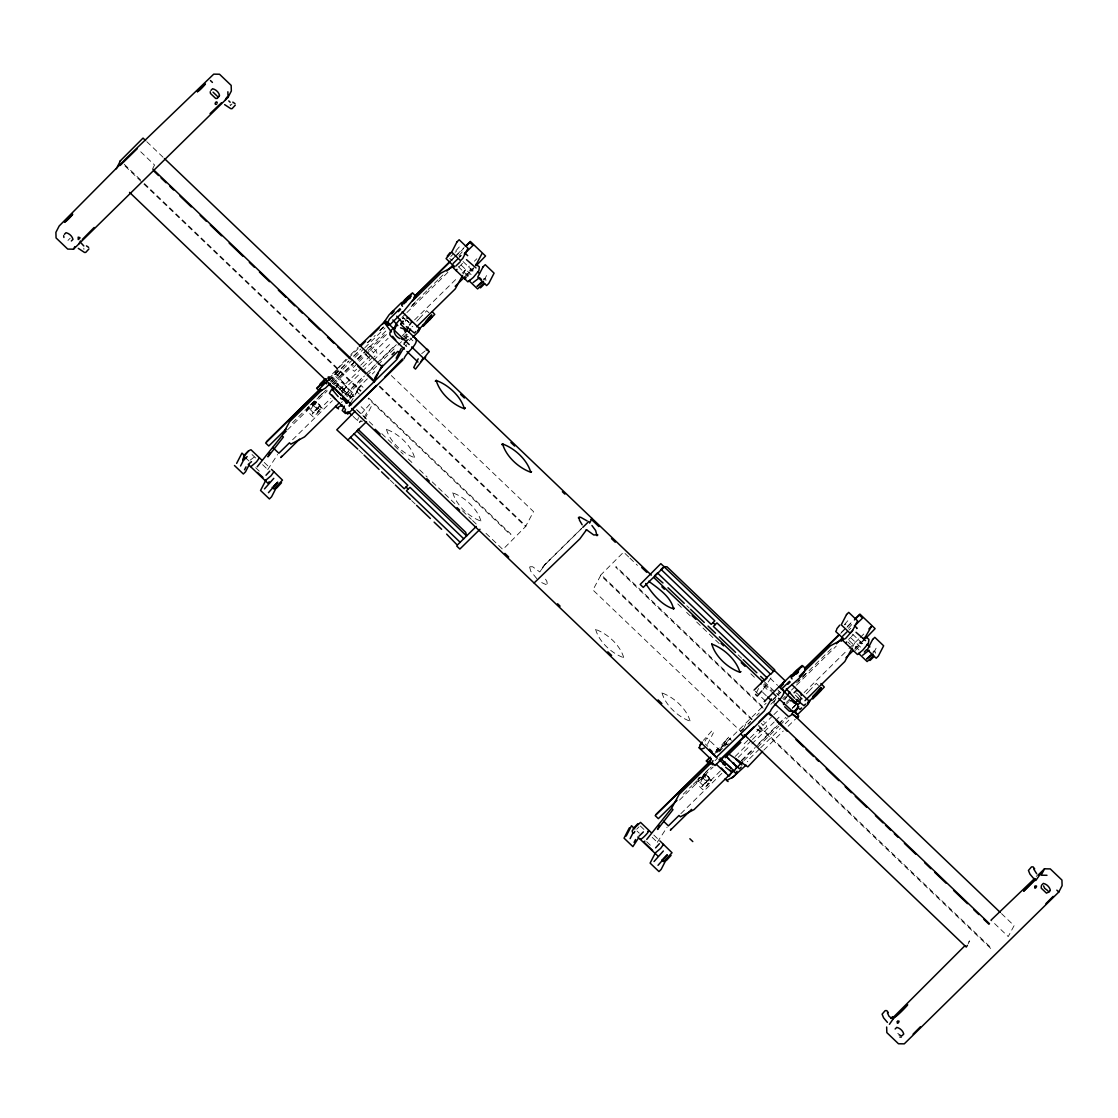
<?xml version="1.0" encoding="UTF-8"?>
<svg xmlns="http://www.w3.org/2000/svg" width="1118" height="1118" viewBox="0 0 1118 1118"><rect width="100%" height="100%" fill="white"/><g stroke="black" fill="none" stroke-linecap="round" stroke-linejoin="round"><path stroke-width="0.75" stroke-dasharray="5 3.75" d="M83.794 248.168L83.962 249.426M230.14 104.421L230.308 105.679L232.083 103.932M470.985 270.905L471.153 268.558L465.605 275.321L473.725 267.943M860.539 643.535L860.706 641.187L855.158 647.951L863.292 640.586M770.987 677.927L762.909 689.638M419.348 318.518L426.699 310.72L430.43 314.13M808.915 691.162L816.266 683.364L819.983 686.773M336.686 387.149L337.356 384.941L336.532 385.836M341.954 394.221L342.318 391.775M352.31 392.334L349.99 396.191L332.381 379.351L333.038 377.185L334.701 375.494L352.31 392.334L350.633 394.025M357.522 420.606L358.417 417.657M152.998 168.007L154.55 165.017L138.59 149.742M306.416 410.432L307.939 407.469L313.962 401.544L315.751 403.263L314.871 404.995L313.068 403.277L315.388 401.628L322.305 408.252L313.333 417.056L306.416 410.432L315.388 401.628M320.447 395.576L314.284 401.641L316.548 402.089L315.36 404.381L318.7 407.581L313.278 412.612L309.868 409.202L316.548 402.089L319.888 405.275L320.964 408.028L330.83 398.329M318.7 407.581L319.888 405.275L316.548 402.089M340.235 371.903L338.488 375.271L331.403 382.244M350.591 402.732L359.227 387.918L361.352 385.724L364.272 388.519M358.263 389.134L356.516 392.516L349.627 399.28M364.915 418.775L371.595 405.834M405.82 339.495L407.567 336.113L409.244 337.706L403.095 343.757M463.173 274.05L465.116 270.263M484.248 279.989L488.007 272.708M379.24 386.66L525.544 526.606L533.538 511.625L391.188 375.452M379.771 386.143L526.061 526.089L502.862 549.483L483.94 531.385M536.78 578.621L530.743 571.228L529.373 565.987L528.576 566.77L532.671 566.756L539.826 571.969L544.382 565.037L581.765 528.213M581.542 528.632L544.634 564.967L539.826 571.969M707.456 744.281L713.396 732.779M704.633 774.033L706.101 774.718L704.913 777.024L708.253 780.224L701.755 786.737L708.658 779.092L710.447 780.811L709.553 782.544L707.764 780.825M720.146 750.01L726.63 739.361L728.74 737.167L730.697 739.026M708.253 780.224L709.441 777.918L706.101 774.718L699.435 781.845L702.845 785.255L704.913 783.508M756.285 692.95L759.248 687.193M744.35 727.385L745.692 724.254M777.359 694.893L779.106 691.511M773.628 703.138L776.605 697.366M794.437 707.009L795.974 704.005M852.727 646.693L854.683 642.906M873.801 652.632L877.56 645.352M968.16 943.858L969.711 940.867L967.308 943.299M334.492 384.173L336.546 382.957L339.285 384.48L344.148 389.357L345.518 392.711M405.541 337.063L407.218 334.408M784.808 699.854L786.485 697.199M792.173 708.924L793.794 706.352M805.84 673.609L800.446 679.646M267.719 469.672L277.627 454.467M657.272 842.301L667.18 827.096M328.273 379.799L329.698 377.786L328.175 376.319M402.983 318.574L403.584 317.4M405.596 321.369L406.155 320.293M483.339 279.891C483.717 276.202 487.769 280.073 485.086 281.554M715.758 751.422C718.832 746.293 716.331 753.574 713.969 754.524M716.303 750.961C716.918 746.419 721.11 750.43 717.84 752.428M872.906 652.521C873.284 648.845 877.323 652.716 874.639 654.184M542.412 567.692L543.222 566.588M728.377 743.708L727.58 744.812L725.834 743.149L729.719 738.719L731.451 740.382M465.843 277.795L473.333 269.731M855.396 650.438L861.992 643.241M350.493 397.84L361.352 385.724M715.939 751.589L728.74 737.167M369.862 404.171L361.603 413.45M711.649 731.116L703.404 740.395M699.267 777.248C696.346 780.727 699.505 778.883 700.818 776.591M697.506 780.112L699.589 777.709M455.976 250.684L460.099 246.016M458.911 255.645L464.068 249.817M844.495 624.487L849.666 618.659M848.464 628.288L853.621 622.446M414.638 303.118L410.879 307.017M459.037 266.867L464.501 261.277M848.59 639.51L850.421 637.539M450.806 256.511L453.097 254.135M310.175 405.065L312.788 402.648M636.715 829.207L639.007 826.831M544.62 564.967L546.297 563.262M334.939 385.948L337.426 384.201L353.498 399.392M334.841 388.617L342.401 381.42L346.971 386.241L342.22 391.034M341.353 402.592L342.332 401.6M353.12 416.399L359.269 422.269L361.142 420.382M364.286 417.21L367.053 412.36L359.661 405.289M67.946 240.454L70.196 238.19M345.993 359.255L334.631 371.623L353.749 396.611L354.532 395.842M350.856 354.476L358.151 347.307M326.344 379.868L347.167 359.409M348.397 358.207L359.409 347.391M328.692 378.653L337.874 369.639M328.245 380.441L338.572 370.296M328.636 380.637L348.536 361.1M353.498 356.223L360.96 348.9M367.179 342.793L372.14 337.902M379.603 330.579L384.578 325.701M451.7 259.767L455.431 256.106M456.675 254.876L464.124 247.553M329.139 380.623L349.068 361.058M354.043 356.153L360.276 350.046M367.738 342.709L375.215 335.372M380.19 330.467L383.935 326.805M451.169 260.76L453.656 258.314M454.9 257.084L463.621 248.517M330.495 381.517L353.777 358.599M355.007 357.397L363.937 348.662M364.845 347.726L385.011 327.979M367.375 348.411L370.351 346.119L375.969 350.633L377.213 353.847L374.139 356.88M292.441 422.772L317.344 398.315M318.588 397.086L323.577 392.194M332.298 383.628L387.08 329.81M411.983 305.354L415.714 301.678M416.958 300.462L426.922 290.68M428.166 289.45L438.13 279.668M439.374 278.438L444.363 273.547M321.677 394.374L326.61 389.525M332.773 383.474L364.845 351.974M287.466 429.885L327.281 390.783M333.499 384.676L353.4 365.125M358.375 360.234L367.081 351.681M368.325 350.451L386.996 332.13M401.921 317.456L405.652 313.795M406.896 312.579L447.955 272.247M369.136 351.527L351.737 369.122L354.476 371.33L359.451 366.438M370.379 350.311L386.576 334.394M360.695 365.209L371.917 354.196M373.16 352.967L388.114 338.279M339.453 389.861L361.659 368.046M362.889 366.844L371.525 358.361M292.567 439.793L332.409 400.649M342.374 390.867L361.058 372.518M362.302 371.288L372.252 361.505M373.51 360.289L392.18 341.94M414.596 319.916L458.17 277.11M462.139 273.197L469.378 266.098M474.367 261.207L476.855 258.761M416.734 321.243L419.026 318.993M345.588 393.941L364.272 375.592M365.516 374.376L375.48 364.594M376.724 363.364L395.395 345.015M404.115 336.462L406.603 334.002M466.374 275.294L473.85 267.957M344.903 395.241L364.496 375.983M369.387 371.176L375.522 365.167M380.413 360.345L396.331 344.707M346.901 395.325L365.586 376.976M366.83 375.746L376.794 365.963M378.052 364.734L396.722 346.384M397.98 345.169L401.711 341.493M402.955 340.263L407.944 335.372M357.564 388.477L367.403 378.806M372.322 373.971L374.796 371.553M405.107 342.737L409.943 337.999L412.863 340.794M409.342 340.627L411.634 338.377M714.681 753.7L766.123 703.18M717.099 752.414L727.427 742.268L728.125 742.939L724.688 746.321M718.944 751.953L723.542 747.439M740.577 731.298L743.065 728.866M748.04 723.975L750.513 721.529M756.732 715.422L759.22 712.991M772.887 699.561L780.35 692.531L777.345 689.429M841.253 632.397L846.228 627.519M847.472 626.304L852.447 621.412M740.913 731.088L743.274 728.768M747.998 724.129L750.36 721.795M741.122 731.242L743.61 728.796M772.245 700.665L780.965 692.098M840.736 633.389L851.944 622.391M770.847 704.256L776.549 698.61M715.045 760.687L717.407 758.367M683.252 794.185L691.972 785.619M693.216 784.403L700.679 777.066M705.668 772.175L710.643 767.283M796.561 682.888L832.672 647.406M703.837 774.271L711.244 767.004M704.941 774.257L695.969 783.075L702.901 789.699L711.859 780.881L704.941 774.257L702.635 775.92L704.424 777.625L705.318 775.906L703.529 774.187M679.506 800.083L713.102 767.088M782.768 698.652L785.255 696.207M791.474 690.099L795.219 686.438M796.463 685.208L836.264 646.106M783.62 699.686L788.595 694.795M772.692 715.813L744.029 743.973L742.352 743.19M773.935 714.598L778.925 709.692M786.401 702.356L790.133 698.68M720.383 770.973L710.517 780.657L709.441 777.918L706.101 774.718M735.183 756.439L751.212 740.689M752.442 739.473L761.078 731.004A4.64 1.425 45.5 0 0 758.423 726.476M680.876 813.652L721.976 773.279M738.16 757.389L750.611 745.147M751.855 743.931L774.271 721.921M775.515 720.691L781.748 714.57M804.149 692.559L847.737 649.754M848.981 648.524L858.945 638.741M860.189 637.512L866.408 631.404M799.412 700.637L801.704 698.373M806.288 693.873L808.58 691.623M741.374 760.464L753.825 748.235M758.815 743.344L777.485 724.995M778.729 723.765L784.962 717.658M854.683 649.153L862.16 641.816M741.807 760.659L755.279 747.425M756.509 746.223L777.317 725.764M778.547 724.562L785.898 717.351M743.945 760.617L756.397 748.389M757.641 747.159L778.813 726.365M780.057 725.135L787.533 717.798M759.429 749.018L747.117 761.106L747.816 761.777M760.659 747.816L780.35 728.475M785.269 723.639L790.188 718.804M763.832 750.136L783.271 731.018M788.134 726.253L795.429 719.084M1036.232 876.428L1038.021 874.681M459.456 257.378L461.273 255.617M849.023 630.007L850.84 628.246M851.343 636.547L853.146 634.8M402.201 335.805L404.436 333.667M786.513 703.949L788.749 701.811M792.648 707.68L794.884 705.542M403.682 344.344L405.177 342.947M405.415 346.007L406.91 344.61M459.219 256.861L461.049 255.295M325.562 390.741L326.372 390.028M424.952 351.066L421.682 353.637M799.636 680.373L798.406 681.114M250.306 460.057L254.163 457.094M455.138 252.263L456.382 251.368M402.648 318.155L403.374 317.624L405.233 319.399M405.568 320.628L406.365 320.069L409.579 323.144M412.011 326.791L412.794 326.218M346.873 396.694L348.55 395.493L350.074 396.96L348.411 398.162M844.705 624.892L845.949 624.012M801.564 699.421L802.361 698.862L795.918 692.699M410.921 338.153L410.026 338.293M359.269 422.269L362.553 421.109M340.333 386.73L345.35 391.524M402.396 318.281L405.261 319.105M898.76 1035.002L901.765 1036.288M541.699 582.59L545.808 584.49L548.016 583.834L547.233 584.602L546.94 581.556L544.228 576.93M794.619 705.961L794.968 705.416M373.426 352.394L371.707 350.745M369.429 358.375L364.412 352.715M762.993 725.037L761.274 723.388M756.942 729.355L760.715 731.801L766.78 726.476L763.678 721.208M337.231 386.549L340.361 389.385M406.519 319.944L408.909 322.222M463.048 261.542L474.116 272.121M852.615 634.186L863.669 644.765M461.189 265.134L472.173 275.629M850.756 637.763L860.525 647.098M449.716 258.468L452.175 260.829M458.31 266.699L469.378 277.278M849.107 640.516L858.945 649.921M847.891 642.053L850.309 644.373M795.345 695.116L800.264 699.812M797.833 697.87L800.348 700.273M770.19 678.249L777.583 685.334M686.759 605.704L689.261 608.094M738.09 654.813L741.849 658.404M403.472 336.015L405.932 338.377M764.209 681.603L775.291 692.224M776.535 693.398L778.994 695.759M764.67 683.573L772.231 690.798M763.734 684.23L771.476 691.637M628.651 556.946L623.606 552.124L600.534 575.239L751.701 719.824M629.909 558.148L637.47 565.373M677.774 603.93L681.547 607.549M686.592 612.371L690.365 615.976M696.668 622.013L701.713 626.835M702.97 628.036L719.349 643.702M750.835 673.819L757.138 679.842M763.426 685.865L769.729 691.902M1001.504 913.602L1014.11 925.662L1008.212 936.591L991.023 920.156M403.891 343.925L406.812 346.72M762.672 692.28L766.347 695.815M755.251 691.245L764.894 700.469M762.434 706.534L616.144 566.588L615.613 567.106L763.175 708.253M752.232 719.307L601.065 574.722L592.931 589.983L740.493 731.13M758.521 725.344L991.568 948.26L991.037 948.777L759.262 727.063M146.807 141.693L163.186 157.358M124.266 164.29L143.174 182.374M144.432 183.576L361.086 390.825M368.647 398.05L510.996 534.222L510.465 534.739L368.129 398.567M125.006 166.009L142.643 182.891M143.901 184.093L360.569 391.342M356.46 391.356L359.395 394.151M723.863 742.785L725.82 744.658M720.397 750.877L706.842 737.908L704.074 742.757L707.75 746.279M330.551 379.687L348.159 396.527M340.864 390.461L343.198 392.684M356.558 409.537L375.48 427.635M381.783 433.658L393.131 444.517M394.402 445.733L403.221 454.174M408.266 458.995L414.568 465.032M419.613 469.853L427.188 477.093M432.233 481.914L454.928 503.631M462.503 510.87L471.335 519.325M472.593 520.527L478.895 526.55M356.935 410.04L365.362 418.104M312.425 404.52L319.357 411.144M701.992 777.164L708.91 783.788M359.004 450.274L362.763 453.866M390.308 480.209L394.067 483.801M411.592 500.571L415.351 504.162M264.253 462.447L270.318 468.246M653.82 835.076L658.656 839.716M252.025 454.537L255.701 458.059M262.618 464.669L268.138 469.951M640.348 825.992L644.038 829.528M652.171 837.312L657.691 842.595M637.036 831.037L639.258 833.162M246.044 458.198L249.021 461.049M255.673 467.715L260.801 472.634M646.679 841.742L651.85 846.689M797.33 693.635L799.426 696.151M341.311 390.448L341.815 391.034M800.153 697.45L800.726 700.301M327.937 377.507L327.448 377.032M902.1 1035.645A9.126 8.637 27.3 0 1 896.51 1031.886M369.261 357.914A4.64 1.425 45.5 0 1 364.943 353.064M761.078 731.004A4.64 1.425 45.5 0 1 757.054 729.132M386.437 429.27C389.833 441.722 402.522 453.363 414.582 457.625L415.393 456.969L414.582 457.625C411.117 445.271 398.497 433.63 386.465 429.396L385.654 430.053L386.437 429.27M452.832 492.772C456.214 505.224 468.903 516.851 480.964 521.128L481.774 520.471L480.978 521.24C477.596 508.788 464.906 497.161 452.846 492.898L452.035 493.555L452.832 492.772M595.615 629.364C598.996 641.802 611.686 653.443 623.746 657.705L624.557 657.049L623.774 657.817C620.378 645.379 607.689 633.738 595.642 629.476L594.818 630.133L595.642 629.476M661.996 692.853C665.392 705.304 678.081 716.945 690.127 721.208L690.938 720.551L690.127 721.208C686.676 708.854 674.056 697.213 662.024 692.978L661.199 693.635L661.996 692.853M313.068 412.388L312.188 414.093L318.211 408.196L320 409.901L320.894 408.168L319.091 406.463L313.068 412.388M314.172 404.982C304.837 412.989 324.052 411.815 314.172 404.982M318.714 410.46L317.26 412.947L318.714 410.46M703.739 777.611C694.39 785.633 713.619 784.459 703.739 777.611M708.281 783.103L706.814 785.577L708.281 783.103"/><path stroke-width="1.5" d="M86.463 245.876L88.657 247.399M232.81 102.129L235.004 103.653M405.568 332.591L403.864 328.916L400.551 327.798M801.326 695.452L800.781 693.132L798.266 690.728L796.309 690.644L794.073 692.783M887.426 1012.852L888.964 1016.178L891.675 1018.428M1033.759 869.105L1036.665 873.745M711.761 643.968C715.157 656.406 727.846 668.047 739.906 672.309L740.717 671.652L739.906 672.309C736.441 659.955 723.821 648.314 711.789 644.08M355.175 411.186L336.784 429.829L357.76 449.073M333.723 386.688L333.038 390.434L338.181 396.597M73.508 249.188L228.044 97.378L231.342 90.991L231.174 85.387L219.519 74.235L213.734 74.151L126.53 158.043L59.198 225.962L55.9 232.348L56.068 237.938L67.723 249.09L73.508 249.188L74.822 246.631M79.364 238.931L79.811 238.064M119.961 161.202L143.034 138.087L145.55 140.491M116.3 168.818L120.492 160.685M78.945 243.836L80.454 240.929M225.291 100.089L226.8 97.168M236.639 463.383L241.949 453.111L244.157 455.222M240.552 465.982L244.311 458.715M244.521 469.784L246.016 466.877M249.286 464.515L245.499 471.852L243.333 473.99L234.473 465.521M270.025 452.818L267.943 456.843L283.413 437.026L282.016 435.699L257.182 466.793M265.86 480.181L260.55 490.467L269.41 498.935L271.576 496.797L276.873 486.526M326.959 380.903L325.799 383.153L326.498 383.823M344.386 406.086L342.22 410.516L345.42 413.478L347.418 412.221M350.507 402.899L349.123 406.1L396.82 359.549L404.045 347.46M374.586 378.345L381.182 367.696L397.784 351.443L399.825 352.31M373.594 382.314L378.401 373.007M380.008 369.904L382.412 365.251M396.177 358.235L401.25 348.397M418.984 328.692L417.825 330.942L431.786 314.955L426.084 321.159M404.031 358.724C406.03 351.891 422.981 341.759 413.394 336.63M418.202 358.808L413.744 367.445L415.477 369.108L429.172 351.527L400.817 324.402M428.893 351.793L427.453 349.319L426.196 350.004M481.83 253.87L475.765 265.469M591.939 525.516L595.628 530.477L596.998 535.718L597.795 534.935L593.7 534.949L586.545 529.736L579.865 538.862L534.18 582.897M629.336 827.879L624.04 838.151L632.886 846.619L638.085 838.626M626.206 836.026L631.502 825.741L634.828 828.927M630.105 838.626L633.109 832.798M634.074 842.413L635.583 839.506M659.592 825.447L657.51 829.472L672.966 809.656L671.569 808.328L646.735 839.422M655.414 852.824L650.117 863.096L658.963 871.565L661.129 869.441L666.44 859.155M709.846 761.274L711.132 758.773M760.729 684.314L762.21 681.449M764.894 700.469L764.279 701.657L785.046 680.68L774.201 670.311M771.448 698.904L764.223 710.992L716.414 757.221M797.134 708.742L795.387 712.124L797.749 714.388L808.076 704.242L809.823 700.86L809.125 700.203M808.552 701.321L807.378 703.585L821.339 687.584L812.898 696.332M886.658 1027.009L886.826 1032.613L898.481 1043.765L904.266 1043.849L1058.802 892.038L1062.1 885.652L1061.932 880.062L1050.277 868.91L1044.491 868.812L1041.207 875.198L1046.979 875.296M1041.333 885.763L1041.235 888.153L1046.462 893.142L1049.592 891.451M462.545 275.503L455.264 288.891L416.651 326.805M672.044 807.42L679.157 794.325L710.14 763.901M852.098 648.133L844.831 661.521L804.974 700.679M456.228 270.682L456.996 269.34M465.06 279.137L465.843 277.795M845.781 643.311L846.564 641.984M88.937 248.923L85.765 252.388L84.535 252.458L78.288 248.364M235.269 105.176L232.097 108.642L230.881 108.712L224.62 104.617M400.286 319.245C393.564 325.198 390.909 333.877 399.727 338.53M396.736 325.324L394.458 328.944L395.045 330.914L409.216 344.582M400.677 324.038L402.382 321.355M406.7 329.796L408.224 326.987M408.895 331.753L410.586 329.083M420.969 361.519L422.702 358.794M787.324 695.871L789.853 691.874M796.268 702.439L797.959 699.756M793.738 711.3L791.46 714.905L788.707 716.75L774.942 704.033M797.609 705.724L800.139 701.727M798.49 706.758L796.198 710.377L793.459 712.222L778.463 698.317M281.694 456.228L280.842 457.541L299.526 439.192M671.261 828.871L670.395 830.185L691.567 809.39M764.265 680.652L767.144 677.843L713.382 626.415L716.959 622.908L770.721 674.322L774.704 669.822L667.027 566.826L663.938 566.616M94.136 227.471L82.327 239.462M269.159 481.69L268.208 483.521L248.238 464.417L251.522 461.636M391.034 313.445L393.522 310.748M394.053 311.321L391.538 313.934M409.565 298.632L410.11 297.863M402.508 358.92L384.62 377.311M633.04 829.766C630.356 831.247 634.409 835.118 634.786 831.429M783.62 683.964L781.105 686.564M836.697 629.714L835.761 631.544L844.062 639.258M746.069 765.159L731.759 778.17M735.979 774.089L736.636 773.167M821.143 690.141L815.819 695.648L817.37 693.467M346.077 403.165L347.572 401.292M702.034 741.989L699.043 747.816L711.327 759.555M761.819 690.994L757.277 696.053L755.53 694.39M383.013 323.829L389.092 314.801L401.697 302.419M863.292 640.586L871.397 626.513L868.91 628.959M247.148 456.563C237.589 467.408 245.862 450.847 250.991 449.757L261.836 460.127M323.018 381.783L324.499 379.701M323.913 381.42L326.204 378.792M325.883 379.323L318.295 387.08M327.406 380.791L319.832 388.547M406.477 299.862C401.739 305.801 406.645 297.136 409.454 296.2L409.943 296.661M411.2 296.242L403.794 303.914M269.843 471.083L266.014 475.248M429.731 319.818L431.576 317.512L431.031 316.827M484.653 283.734L480.447 287.871M797.092 671.415L798.573 669.319M659.396 843.713L655.581 847.877M874.206 656.364L870 660.5M1035.561 879.531L1023.655 891.214L1035.408 879.055M920.352 1026.813L913.085 1034.136M1053.156 896.37L1045.889 903.679M264.491 488.887L273.784 478.364M268.446 492.675L277.753 482.165L273.421 486.428M654.044 861.517L663.351 851.008M658.013 865.318L667.32 854.795L662.974 859.057M120.143 165.478L137.36 148.568M221.434 102.814L210.058 113.603M323.395 381.406L320.139 384.438L321.83 384.983M321.691 384.69L324.402 381.895M450.149 252.514L447.256 256.12M451.365 252.472L446.082 258.565L454.621 266.964M457.472 259.222L453.139 263.471M460.183 261.808L455.851 266.07M428.194 320.433L430.43 318.239M481.411 282.113L477.079 286.376L483.493 281.443M483.158 283.776L477.582 288.919L469.155 280.87L470.399 279.975M634.968 827.53L640.544 822.387L651.389 832.756M839.716 625.158L836.809 628.763M797.469 671.024L794.213 674.056M643.381 831.904L639.049 836.166M795.764 674.322L798.476 671.513M796.952 673.637L798.126 672.407M767.144 713.787L759.108 721.781M847.039 631.852L842.706 636.114M733.352 776.94L734.778 775.473M864.312 652.046L866.604 649.67M870.978 654.757L866.632 659.005L873.06 654.086M872.711 656.42L867.135 661.563L858.722 653.513L859.952 652.619M964.904 945.73L892.388 1018.232M699.938 744.867L701.811 742.967M737.069 771.322L735.392 773.013L732.849 770.777M741.22 767.144L739.543 768.835L733.17 763.217M64.383 234.333L66.032 232.712A9.126 8.637 27.3 0 1 72.991 239.364L71.342 240.985M210.967 90.348L212.602 88.741A9.126 8.637 27.3 0 1 219.561 95.393M217.535 97.755L219.226 96.036L217.199 98.398L215.704 98.482L210.477 93.479L210.24 91.746M359.367 346.119L385.5 320.866L394.319 329.307M360.639 346.189L365.544 341.367M370.435 336.56L379.002 328.133M398.274 311.642L400.565 309.393L399.881 308.722L389.553 318.868L387.806 322.25L390.168 324.513L404.031 310.902L415.882 296.368L412.528 292.846C409.258 295.823 398.525 303.663 402.522 306.262M266.489 441.694L318.7 390.406M415.644 295.18L450.456 260.983M465.368 246.337L470.343 241.446L485.547 255.994L476.338 265.511M320.433 389.19L265.637 443.007L268.781 446.012L286.222 428.893M413.814 297.444L449.925 261.975M466.108 246.072L469.853 242.41L472.998 245.415L464.277 253.982M321.816 390.042L289.604 421.682L282.491 434.776L286.222 431.115M412.262 301.203L440.758 273.211L454.174 266.14M330.215 383.404L325.492 388.058L319.818 391.342M446.851 271.101L453.069 264.994M455.166 286.306L465.13 276.523M339.439 402.662L304.557 436.914L290.848 444.153L289.464 442.812L278.857 453.237L272.792 447.452M392.013 354.63L394.472 352.212M348.481 400.412L346.189 402.662L345.49 401.991M412.78 337.245L418.523 331.613L420.27 328.231L419.571 327.56M376.347 385.43L353.19 408.07M402.983 359.926L347.67 414.079L344.749 411.284L345.546 409.146M347.628 440.199L366.536 421.626M476.24 526.466L457.276 545.095L446.641 534.111M479.999 529.261L459.861 549.05L456.759 546.087M582.757 527.43L588.837 521.463M589.591 523.084L592.093 518.486L590.947 519.311M585.762 530.505L586.545 529.736M662.974 567.553L661.059 569.439L714.807 620.853L711.23 624.361L657.482 572.947L654.617 575.77L662.974 582.953M663.421 567.609L643.269 587.397L640.181 584.434L660.836 563.654L773.586 671.499M754.049 690.099L770.651 673.805M783.229 682.93L791.251 675.048M781.398 689.261L789.434 681.365L790.133 682.036L787.841 684.286M656.056 814.323L709.497 761.819M805.212 667.809L838.766 634.842M854.935 618.967L859.896 614.089L875.101 628.637L865.891 638.154M709.986 761.819L655.204 815.637L658.348 818.655L677.019 800.306M804.625 668.857L839.492 634.619M854.431 619.931L859.407 615.04L862.551 618.058L855.088 625.395M799.342 676.264L830.325 645.841L843.727 638.769L841.239 641.215M784.347 692.615C786.779 686.354 813.415 671.736 802.095 665.49C798.811 668.466 788.078 676.292 792.075 678.905M836.404 643.744L842.637 637.623M754.077 726.728L719.447 760.338M725.289 757.711L740.843 742.422M845.977 657.719L853.439 650.383M733.981 770.414L694.124 809.558L680.415 816.783L679.017 815.455L668.41 825.881L663.561 821.241M736.469 767.954L742.701 761.847M793.766 711.677L798.741 706.786M762.616 751.324L747.816 766.864L728.265 753.672M890.836 1018.358L892.611 1016.611M1034.681 878.455L991.023 920.156M1038.37 874.835L1044.491 868.812M967.391 945.367L966.245 947.072L744.267 734.75M892.555 1019.057L894.33 1017.31L889.411 1024.298M1038.901 875.31L1040.676 873.563L1035.757 880.551M895.141 1028.993L896.79 1027.386A9.126 8.637 27.3 0 1 903.749 1034.038L902.1 1035.645M1041.724 885.009L1043.36 883.402A9.126 8.637 27.3 0 1 1050.319 890.054M1048.293 892.43L1049.984 890.697M401.152 323.368L403.388 321.229M409.523 324.947L411.843 321.844L408.713 318.099L406.756 318.015M415.952 331.501L414.373 333.01L406.337 326.666M423.946 358.682L425.72 356.991M801.592 707.89L799.999 709.399L797.33 707.289M805.519 704.13L803.926 705.654L795.89 699.309M407.902 298.38L409.174 297.22M321.201 384.229L317.33 387.513M428.306 321.285L425.776 322.543M710.615 757.165L706.185 760.911L707.708 762.378M709.385 761.176L711.216 759.485M845.418 638.713L852.629 630.398M863.431 638.56L866.101 636.771L868.952 639.496L868.406 643.311L862.858 650.075L857.478 654.505L842.93 640.586M473.11 282.575L479.524 277.655L481.509 279.556M862.677 655.218L869.091 650.285M796.966 717.63L797.917 716.931M401.837 304.487L408.433 298.408L411.829 293.615M324.947 379.212L320.279 383.795L320.111 385.179M317.246 387.834L316.618 388.281L318.155 389.735M248.336 451.015L243.528 455.976L246.058 458.52M423.191 326.358L434.734 314.41L432.456 311.908M341.269 405.554L342.038 405.009M341.759 406.03L342.527 405.471M276.789 487.923L281.526 482.752M791.404 677.131C795.485 675.705 799.859 666.552 801.997 667.125M708.351 759.094L707.373 760.603M637.889 823.645L633.151 828.801M812.744 699.002L824.301 687.053L820.947 683.517M647.727 831.331C651.207 829.556 642.137 839.52 640.404 839.297M652.605 850.393L643.772 841.938L644.89 841.127M666.342 860.553L671.079 855.396M733.184 771.029L730.948 771.462L725.624 767.227M337.147 407.916L341.395 405.443M709.385 763.971L712.208 762.336M726.714 780.546L732.374 777.262M216.64 104.253C213.217 105.539 216.599 99.362 217.325 102.996M780.797 688.073C791.111 692.825 772.37 704.647 770.386 711.369L715.073 765.523L712.152 762.728L712.949 760.589M793.654 711.551L789.294 711.16L784.682 706.758M713.591 764.544L712.543 764.754L709.623 761.959M795.415 703.781L797.12 704.41L796.309 704.34M789.867 700.734L791.823 700.818L794.339 703.222M704.34 748.054L701.056 749.214L699.323 747.551M466.472 259.656L476.002 267.943M475.849 264.295L479.384 266.867L478.853 270.682L473.305 277.446L467.911 281.862L453.377 267.957M856.57 628.484L857.254 628.316L854.404 625.591M856.025 632.299L865.556 640.586M901.387 1037.043L899.878 1037.113M406.449 330.886L407.106 331.152L404.716 328.874M395.367 328.371C392.292 327.127 387.541 333.807 390.965 336.197L404.464 349.123M217.116 96.05L213.077 92.193M1047.873 890.725L1044.729 888.349L1043.527 885.889M648.678 581.234C658.292 588.417 670.968 596.732 673.539 608.933L674.336 608.15L673.511 608.807C661.604 605.257 652.311 593.826 645.673 583.512M78.218 239.559L78.19 237.142L79.797 237.589M725.931 772.859L721.362 768.038M792.005 714.206L797.595 717.98L798.685 716.107L794.898 712.487M587.118 520.904L580.563 517.215L578.355 517.872L579.138 517.103L579.431 520.149L582.143 524.775M395.758 340.012L392.628 336.266M341.242 395.353L336.392 390.475M730.809 767.996L726.742 764.097M335.61 399.308L332.032 395.101M343.282 398.134L345.825 400.37M333.681 390.308L331.794 389.12L329.405 393.298L344.54 408.168M228.785 100.913L230.154 102.213M83.808 245.96L81.335 243.249M464.85 252.961L467.701 255.687M477.61 271.674L479.412 273.393M867.163 644.303L869.888 646.903M210.45 80.538L212.42 82.425M1056.831 890.152L1058.802 892.038M799.51 669.305L796.98 670.562L794.185 674.797M405.694 302.419L404.66 301.427L409.006 296.689M402.131 311.852L418.481 327.49M791.698 684.495L808.035 700.134M713.018 622.6L715.171 624.669M778.813 686.508L797.302 704.186M789.504 696.933L796.659 703.781M667.977 587.747L684.258 603.315M690.519 609.296L704.284 622.474M708.043 626.066L715.548 633.249M719.307 636.841L735.588 652.409M743.093 659.592L756.872 672.77M760.631 676.362L764.377 679.954M424.547 358.221L651.291 575.113M653.82 577.531L762.155 681.155M411.676 346.929L422.716 357.508M388.463 325.38L384.676 321.76L384.41 322.739L391.454 331.948M460.616 394.402L464.389 398.008M510.87 442.462L514.643 446.068M562.382 491.738L564.897 494.142M592.596 520.527L598.885 526.55M611.49 538.596L615.263 542.216M641.718 567.525L646.763 572.332M661.87 586.796L664.399 589.214M692.112 615.711L695.885 619.33M721.082 643.437L723.598 645.841M741.234 662.708L745.021 666.328M772.328 692.447L776.004 695.969M793.668 714.793L1000.247 912.4M406.924 351.471L417.978 362.036M767.577 696.989L771.266 700.511M768.737 712.571L989.458 923.692L988.927 924.209L983.882 919.373M768.22 713.088L770.735 715.492M777.052 721.529L787.142 731.172M795.96 739.627L803.535 746.866M806.05 749.27L813.625 756.509M816.14 758.926L818.669 761.344M826.23 768.583L838.849 780.644M845.152 786.667L851.455 792.704M855.242 796.323L866.59 807.182M875.422 815.623L882.982 822.862M885.512 825.28L890.557 830.101M894.33 833.721L898.117 837.34M904.42 843.377L915.782 854.236M924.6 862.677L930.917 868.714M934.69 872.333L946.052 883.192M953.612 890.431L967.489 903.693M973.792 909.731L978.837 914.552M164.444 158.56L382.37 367.025M152.747 168.986L374.726 381.322M153.487 170.719L158.532 175.54M161.062 177.958L166.107 182.779M169.88 186.399L173.667 190.018M179.97 196.055L191.332 206.914M200.15 215.355L206.453 221.378M210.24 224.998L221.588 235.856M229.162 243.095L243.039 256.371M249.342 262.409L254.387 267.23M259.432 272.051L269.522 281.708M278.354 290.149L285.915 297.388M288.444 299.806L294.747 305.829M298.52 309.448L302.307 313.068M308.61 319.105L319.972 329.964M327.532 337.203L333.835 343.226M337.622 346.846L350.241 358.92M357.802 366.159L365.376 373.398M367.892 375.802L374.195 381.839M740.829 734.079L743.75 736.874M735.588 758.968L741.877 764.978M726.56 756.774L736.706 766.878L734.316 771.029L720.034 758.018M129.548 192.38L351.513 404.716M349.557 403.109L334.352 387.904M375.159 429.284L380.19 434.105M426.796 478.686L429.312 481.089M457.024 507.6L459.54 510.004M504.889 553.382L508.676 557.002M557.575 603.762L560.09 606.166M607.829 651.822L611.602 655.428M658.083 699.896L661.856 703.501M709.595 749.172L712.11 751.575M340.473 397.798A1.495 1.342 -67.4 0 0 342.415 398.693L347.237 403.277M709.217 750.052L715.38 755.95M719.07 759.485L725.233 765.369M351.639 408.517L716.918 757.934M348.215 411.704L351.904 415.225M716.233 764.251L729.104 776.158L731.759 772.245L730.166 770.092M318.784 389.288L320.447 390.895M708.337 761.931L710.014 763.524M335.484 406.309L338.53 408.909M725.037 778.953L728.097 781.552M354.071 433.868L407.818 485.282L404.241 488.79L350.493 437.376M463.732 538.75L409.971 487.336L406.393 490.844L460.155 542.272M406.03 487.043L408.182 489.097M364.021 455.068L379.044 469.434M381.545 471.838L389.05 479.021M395.311 485.002L410.334 499.383M416.595 505.364L430.374 518.542M434.119 522.134L441.638 529.317M689.848 838.752L692.811 841.588M271.52 469.406L282.477 480.111L273.924 488.971L272.177 487.308M659.872 840.876L672.044 852.755L663.477 861.615L661.744 859.952M257.531 472.467L262.954 477.442M637.805 837.047L657.663 855.815M726.155 756.355L729.313 759.625M328.231 383.53L333.485 388.994M1033.759 878.636L1029.916 874.08L1028.448 870.419L1031.523 866.869L1033.144 866.897L1034.695 868.882M887.413 1022.383L883.569 1017.827L882.102 1014.166L885.176 1010.616L886.798 1010.644L888.349 1012.629M794.535 698.149L786.331 688.814M396.764 316.17L403.738 324.192M392.837 319.916L397.826 325.645M733.604 762.672L734.68 764.474M663.505 844.356L660.64 848.408L654.952 853.216M423.764 325.184L423.275 324.723M273.952 471.712L271.073 475.779L265.385 480.572M259.404 457.807L256.525 461.86L250.851 466.667M63.908 237.463L63.67 235.716M227.876 91.774L228.044 97.378M725.316 764.041A1.481 1.188 -30.8 0 1 723.332 764.335A1.481 1.188 -30.8 0 1 723.388 762.574A1.481 1.188 -30.8 0 1 725.386 762.28M783.956 704.703A1.495 1.104 -13.4 0 1 784.473 702.761M342.863 396.373A1.495 1.342 -67.4 0 1 342.415 398.693M403.57 338.433A1.481 1.23 -87.5 0 1 401.222 338.125M436.216 380.386C439.612 392.837 452.301 404.464 464.347 408.727L465.158 408.07L464.347 408.727C460.896 396.373 448.276 384.732 436.244 380.497L435.433 381.154L436.244 380.497M502.597 443.888C505.993 456.326 518.682 467.967 530.729 472.229L531.539 471.572L530.757 472.341C527.361 459.903 514.671 448.262 502.625 444L501.814 444.657L502.597 443.888M456.996 241.879L451.686 252.151L460.546 260.62L462.712 258.496L468.009 248.224L459.163 239.755L456.996 241.879M483.074 266.825L477.763 277.096L486.623 285.565L488.79 283.441L494.086 273.155L485.24 264.687L483.074 266.825M846.55 614.509L841.253 624.794L850.099 633.263L852.265 631.125L857.576 620.853L848.716 612.385L846.55 614.509M872.627 639.454L867.33 649.74L876.177 658.209L878.343 656.07L883.653 645.799L874.793 637.33L872.627 639.454M897.377 1021.391C896.217 1026.617 901.625 1019.183 897.377 1021.391M1034.891 886.322C1033.731 891.535 1039.139 884.1 1034.891 886.322M358.067 429.354L356.949 431.045L466.597 535.927L465.731 532.35L358.067 429.354M64.578 222.147C67.066 221.741 81.558 204.524 64.578 222.147M197.383 91.69C199.87 91.299 214.041 74.473 197.383 91.69M895.322 1016.821C902.072 1012.293 919.359 992.015 895.322 1016.821"/></g></svg>
